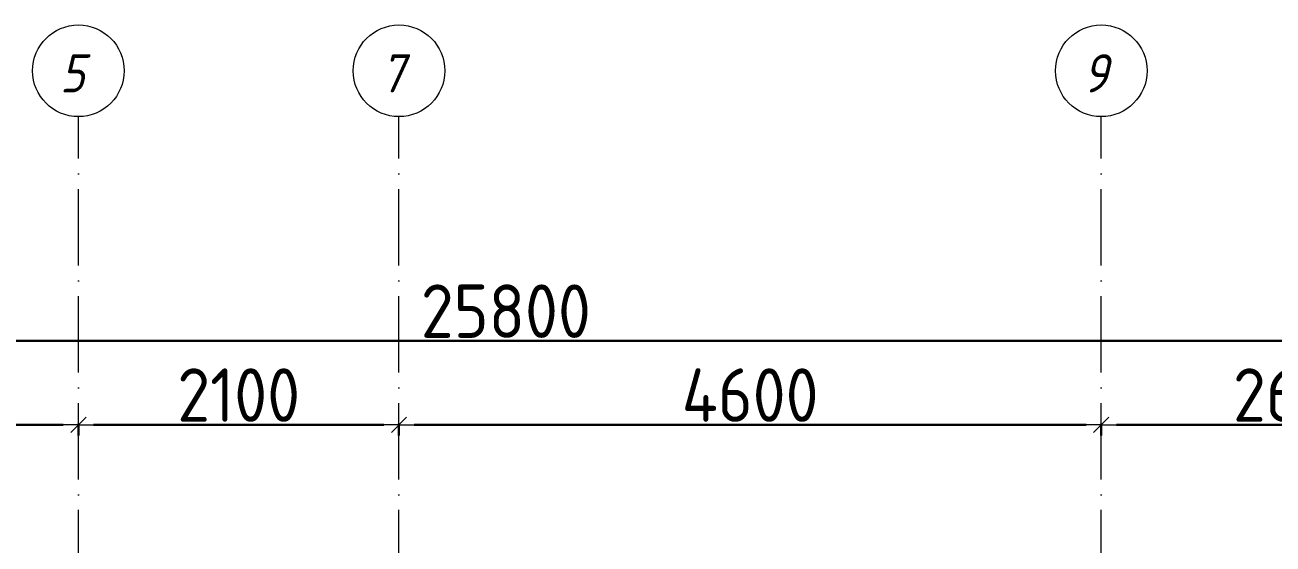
# Model space of a CAD drawing. Header units: millimetres. Extents: x -213536 to 1564669, y -45299 to 942238.
# Drawn here: x 576814 to 584989, y 475099 to 478497 of the extents above; entities that cross this region are included whole.
import ezdxf

# ---------------------------------------------------------------- set-up
doc = ezdxf.new("R2010")
doc.units = ezdxf.units.MM
doc.linetypes.add('50_200_ШТРИХ_1Т_ш5_п1_п1_', pattern=[700, 500, -100, 0, -100])
for name, color, linetype, lineweight in [('Оси', 7, 'Continuous', 9), ('Оси-1', 7, 'Continuous', 20), ('Оси-2', 7, '50_200_ШТРИХ_1Т_ш5_п1_п1_', 9), ('Размеры', 7, 'Continuous', 15)]:
    doc.layers.add(name, color=color, linetype=linetype, lineweight=lineweight)
doc.styles.add('ISOCPEUR_I_1', font='isocpeui.ttf', dxfattribs={"width": 0.85, "height": 2.5})
doc.styles.add('СПДС', font='isocpeur.ttf', dxfattribs={"width": 0.9})
doc.dimstyles.new('Размера А3', dxfattribs={"dimtxt": 200, "dimasz": 100, "dimexe": 70, "dimexo": 100, "dimgap": 20, "dimtad": 1, "dimdec": 0, "dimrnd": 10, "dimzin": 0, "dimdsep": 46, "dimtxsty": 'СПДС', "dimblk": 'ARROWHEAD_6', "dimcen": 1, "dimclrd": 256, "dimclre": 256, "dimclrt": 256, "dimazin": 0, "dimtfac": 1, "dimtdec": 0, "dimtmove": 2, "dimatfit": 3, "dimfxl": 1, "dimtolj": 1, "dimtzin": 0, "dimarcsym": 0})

# ---------------------------------------------------------------- blocks, each defined once
blk = doc.blocks.new('Ось сетки - Круг_Ø6_00__ISO-2_5_0_9K_-16731441-АИ2_03_План отделки стен 3-го этажа _Часть 2_')
at = {"layer": 'Оси-1'}
blk.add_circle((0, 0), 3, dxfattribs=at)
blk = doc.blocks.new('ARROWHEAD_6')
at = {"color": 0, "linetype": 'Continuous'}
for p, q in [((0, 0), (-1, 0)), ((-0.5, -0.5), (0.5, 0.5))]:
    blk.add_line(p, q, dxfattribs=at)
blk = doc.blocks.new('*D4682')
at = {"layer": 'Defpoints', "color": 0, "transparency": 16777216}
for p in [(438492.1, 475985.4), (440792.1, 475985.4), (440792.1, 475879.3)]:
    blk.add_point(p, dxfattribs=at)
at = {"layer": 'Размеры', "lineweight": -2, "transparency": 16777216}
for p, q in [((438492.1, 475885.4), (438492.1, 475809.3)), ((438592.1, 475879.3), (440692.1, 475879.3)), ((440792.1, 475885.4), (440792.1, 475809.3))]:
    blk.add_line(p, q, dxfattribs=at)
at = {"layer": 'Размеры', "lineweight": -2, "transparency": 16777216, "xscale": 100, "yscale": 100, "zscale": 100, "rotation": 180}
blk.add_blockref('ARROWHEAD_6', (438492.1, 475879.3), dxfattribs=at)
at = {"layer": 'Размеры', "lineweight": -2, "transparency": 16777216, "xscale": 100, "yscale": 100, "zscale": 100}
blk.add_blockref('ARROWHEAD_6', (440792.1, 475879.3), dxfattribs=at)
at = {"layer": 'Размеры', "transparency": 16777216, "insert": (439642.1, 476074.3), "char_height": 350, "width": 2.488, "attachment_point": 5, "style": 'СПДС'}
blk.add_mtext('\\A1;2300', dxfattribs=at)
blk = doc.blocks.new('*D4683')
at = {"layer": 'Defpoints', "color": 0, "transparency": 16777216}
for p in [(440792.1, 475985.4), (442892.1, 475985.4), (442892.1, 475879.3)]:
    blk.add_point(p, dxfattribs=at)
at = {"layer": 'Размеры', "lineweight": -2, "transparency": 16777216}
for p, q in [((440792.1, 475885.4), (440792.1, 475809.3)), ((440892.1, 475879.3), (442792.1, 475879.3)), ((442892.1, 475885.4), (442892.1, 475809.3))]:
    blk.add_line(p, q, dxfattribs=at)
at = {"layer": 'Размеры', "lineweight": -2, "transparency": 16777216, "xscale": 100, "yscale": 100, "zscale": 100, "rotation": 180}
blk.add_blockref('ARROWHEAD_6', (440792.1, 475879.3), dxfattribs=at)
at = {"layer": 'Размеры', "lineweight": -2, "transparency": 16777216, "xscale": 100, "yscale": 100, "zscale": 100}
blk.add_blockref('ARROWHEAD_6', (442892.1, 475879.3), dxfattribs=at)
at = {"layer": 'Размеры', "transparency": 16777216, "insert": (441842.1, 476074.3), "char_height": 350, "width": 2.3, "attachment_point": 5, "style": 'СПДС'}
blk.add_mtext('\\A1;2100', dxfattribs=at)
blk = doc.blocks.new('*D4684')
at = {"layer": 'Defpoints', "color": 0, "transparency": 16777216}
for p in [(442892.1, 475985.4), (447492.1, 475985.4), (447492.1, 475879.3)]:
    blk.add_point(p, dxfattribs=at)
at = {"layer": 'Размеры', "lineweight": -2, "transparency": 16777216}
for p, q in [((442892.1, 475885.4), (442892.1, 475809.3)), ((442992.1, 475879.3), (447392.1, 475879.3)), ((447492.1, 475885.4), (447492.1, 475809.3))]:
    blk.add_line(p, q, dxfattribs=at)
at = {"layer": 'Размеры', "lineweight": -2, "transparency": 16777216, "xscale": 100, "yscale": 100, "zscale": 100, "rotation": 180}
blk.add_blockref('ARROWHEAD_6', (442892.1, 475879.3), dxfattribs=at)
at = {"layer": 'Размеры', "lineweight": -2, "transparency": 16777216, "xscale": 100, "yscale": 100, "zscale": 100}
blk.add_blockref('ARROWHEAD_6', (447492.1, 475879.3), dxfattribs=at)
at = {"layer": 'Размеры', "transparency": 16777216, "insert": (445192.1, 476074.3), "char_height": 350, "width": 2.564, "attachment_point": 5, "style": 'СПДС'}
blk.add_mtext('\\A1;4600', dxfattribs=at)
blk = doc.blocks.new('*D4685')
at = {"layer": 'Defpoints', "color": 0, "transparency": 16777216}
for p in [(447492.1, 475985.4), (450092.1, 475985.4), (450092.1, 475879.3)]:
    blk.add_point(p, dxfattribs=at)
at = {"layer": 'Размеры', "lineweight": -2, "transparency": 16777216}
for p, q in [((447492.1, 475885.4), (447492.1, 475809.3)), ((447592.1, 475879.3), (449992.1, 475879.3)), ((450092.1, 475885.4), (450092.1, 475809.3))]:
    blk.add_line(p, q, dxfattribs=at)
at = {"layer": 'Размеры', "lineweight": -2, "transparency": 16777216, "xscale": 100, "yscale": 100, "zscale": 100, "rotation": 180}
blk.add_blockref('ARROWHEAD_6', (447492.1, 475879.3), dxfattribs=at)
at = {"layer": 'Размеры', "lineweight": -2, "transparency": 16777216, "xscale": 100, "yscale": 100, "zscale": 100}
blk.add_blockref('ARROWHEAD_6', (450092.1, 475879.3), dxfattribs=at)
at = {"layer": 'Размеры', "transparency": 16777216, "insert": (448792.1, 476074.3), "char_height": 350, "width": 2.488, "attachment_point": 5, "style": 'СПДС'}
blk.add_mtext('\\A1;2600', dxfattribs=at)
blk = doc.blocks.new('*D4688')
at = {"layer": 'Defpoints', "color": 0, "transparency": 16777216}
for p in [(430692.1, 476534.6), (456492.1, 476534.6), (456492.1, 476428.5)]:
    blk.add_point(p, dxfattribs=at)
at = {"layer": 'Размеры', "lineweight": -2, "transparency": 16777216}
for p, q in [((430692.1, 476434.6), (430692.1, 476358.5)), ((430792.1, 476428.5), (456392.1, 476428.5)), ((456492.1, 476434.6), (456492.1, 476358.5))]:
    blk.add_line(p, q, dxfattribs=at)
at = {"layer": 'Размеры', "lineweight": -2, "transparency": 16777216, "xscale": 100, "yscale": 100, "zscale": 100, "rotation": 180}
blk.add_blockref('ARROWHEAD_6', (430692.1, 476428.5), dxfattribs=at)
at = {"layer": 'Размеры', "lineweight": -2, "transparency": 16777216, "xscale": 100, "yscale": 100, "zscale": 100}
blk.add_blockref('ARROWHEAD_6', (456492.1, 476428.5), dxfattribs=at)
at = {"layer": 'Размеры', "transparency": 16777216, "insert": (443592.1, 476623.5), "char_height": 350, "width": 3.111, "attachment_point": 5, "style": 'СПДС'}
blk.add_mtext('\\A1;25800', dxfattribs=at)
blk = doc.blocks.new('Ось 3 этаж')
at = {"layer": 'Оси-2'}
for p, q in [((440792.1, 423014.8), (440792.1, 477896.8)), ((442892.1, 423014.8), (442892.1, 477896.8)), ((447492.1, 423014.8), (447492.1, 477896.8))]:
    blk.add_line(p, q, dxfattribs=at)
at = {"layer": 'Оси-1', "xscale": 99.99999999999993, "yscale": 99.99999999999993, "zscale": 99.99999999999993}
for p in [(440792.1, 478196.8), (442892.1, 478196.8), (447492.1, 478196.8)]:
    blk.add_blockref('Ось сетки - Круг_Ø6_00__ISO-2_5_0_9K_-16731441-АИ2_03_План отделки стен 3-го этажа _Часть 2_', p, dxfattribs=at)
at = {"layer": 'Оси', "char_height": 250, "width": 202.025, "attachment_point": 1, "style": 'ISOCPEUR_I_1'}
for s, insert in [('\\fISOCPEUR|b0|i1|c204|p34|;\\W.9;5', (440670.4, 478305.5)), ('\\fISOCPEUR|b0|i1|c204|p34|;\\W.9;7', (442770.4, 478305.5)), ('\\fISOCPEUR|b0|i1|c204|p34|;\\W.9;9', (447370.4, 478305.5))]:
    blk.add_mtext(s, dxfattribs=dict(at, insert=insert))
at = {"layer": 'Размеры'}
for base, p1, p2, picture, middle in [((456492.1, 476428.5), (430692.1, 476534.6), (456492.1, 476534.6), '*D4688', (443592.1, 476623.5)), ((440792.1, 475879.3), (438492.1, 475985.4), (440792.1, 475985.4), '*D4682', (439642.1, 476074.3)), ((442892.1, 475879.3), (440792.1, 475985.4), (442892.1, 475985.4), '*D4683', (441842.1, 476074.3)), ((447492.1, 475879.3), (442892.1, 475985.4), (447492.1, 475985.4), '*D4684', (445192.1, 476074.3)), ((450092.1, 475879.3), (447492.1, 475985.4), (450092.1, 475985.4), '*D4685', (448792.1, 476074.3))]:
    dim = blk.add_linear_dim(base=base, p1=p1, p2=p2, dimstyle='Размера А3', override={"dimtxt": 350}, dxfattribs=at)
    dim.commit()
    dim.dimension.update_dxf_attribs({"geometry": picture, "text_midpoint": middle})

msp = doc.modelspace()

# ---------------------------------------------------------------- block references
at = {"color": 5, "lineweight": 30}
msp.add_blockref('Ось 3 этаж', (136371.8, 0), dxfattribs=at)

doc.saveas('drawing.dxf')
